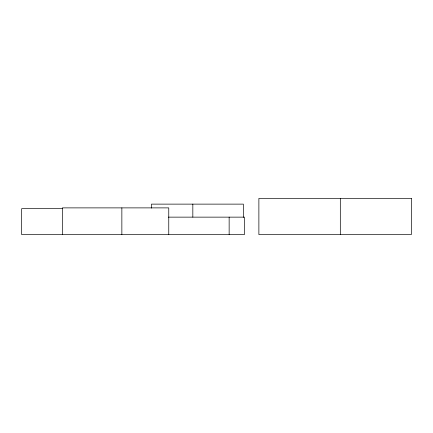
<?xml version="1.0" encoding="UTF-8"?>
<svg xmlns="http://www.w3.org/2000/svg" width="433" height="433" viewBox="0 0 433 433"><rect width="100%" height="100%" fill="white"/><g stroke="black" fill="none" stroke-linecap="round" stroke-linejoin="round"><path stroke-width="0.65" d="M62.661 208.668L21.65 208.668L21.65 234.583L244.429 234.583L244.429 217.139L168.372 217.139M340.316 198.417L340.316 234.583M243.362 217.371L243.362 204.127L151.458 204.127L151.458 208.1M229.144 217.139L229.144 234.583M192.831 204.127L192.831 217.133M168.762 234.583L168.762 207.883L62.374 207.883L62.374 234.583M121.857 207.883L121.857 234.583M411.35 198.417L258.88 198.417L258.88 234.583L411.35 234.583L411.35 198.417"/></g></svg>
